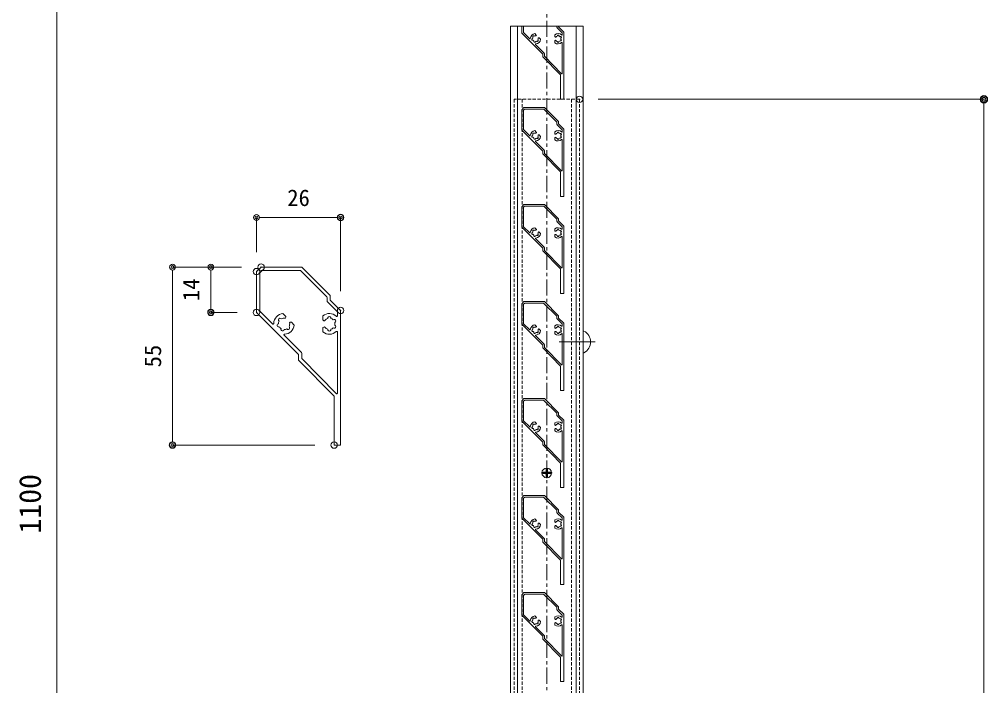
# Model space of a CAD drawing. Units: millimetres, scale not verified. Extents: x -1682 to 1682, y -1188 to 1188.
# Drawn here: x -170 to 429, y -245 to 167 of the extents above; entities that cross this region are included whole.
import ezdxf
from ezdxf.enums import TextEntityAlignment as Align

# ---------------------------------------------------------------- set-up
doc = ezdxf.new("R2010")
doc.units = ezdxf.units.MM
doc.header["$LTSCALE"] = 8
doc.header["$PDMODE"] = 32
doc.header["$PDSIZE"] = 4
doc.linetypes.add('USER1', pattern=[2, 1.25, -0.25, 0.25, -0.25])
doc.linetypes.add('USER3', pattern=[0.375, 0.25, -0.125])
for name, color, linetype, lineweight in [('0-0_0', 7, 'Continuous', 18), ('0-1_DEFPOINTS', 7, 'Continuous', 18), ('0-4_アンカー', 4, 'Continuous', 18), ('0-A_6ﾊｯﾁﾝｸﾞ', 4, 'Continuous', 18), ('0-C_2躯体線', 4, 'Continuous', 18), ('0-E_3中心線', 2, 'USER1', 18), ('0-F_41ｱﾙﾐ', 6, 'Continuous', 18), ('1-0_1手摺寸法', 7, 'Continuous', 18), ('1-7_HACH', 7, 'Continuous', 18)]:
    doc.layers.add(name, color=color, linetype=linetype, lineweight=lineweight)
doc.styles.add('ＭＳ ゴシック', font='')
doc.styles.get('ＭＳ ゴシック').set_extended_font_data('MS Gothic')

# ---------------------------------------------------------------- blocks, each defined once
blk = doc.blocks.new('D27')
at = {"layer": '1-0_1手摺寸法'}
blk.add_line((-4.82, 836.45), (-4.82, -254.35), dxfattribs=at)
at = {"layer": '1-0_1手摺寸法', "style": 'ＭＳ ゴシック'}
blk.add_text('1100', height=13.49, rotation=90, dxfattribs=at).set_placement((-10.57, 272.65), align=Align.BOTTOM_LEFT)
blk = doc.blocks.new('_ORIGIN2')
at = {"layer": '0-0_0'}
blk.add_line((-0.5, 0), (-1, 0), dxfattribs=at)
for radius in [0.5, 0.25]:
    blk.add_circle((0, 0), radius, dxfattribs=at)
blk = doc.blocks.new('D33')
at = {"layer": '0-1_DEFPOINTS'}
for p in [(318.364, 541.05), (568.344, 541.05)]:
    blk.add_point(p, dxfattribs=at)
at = {"layer": '1-0_1手摺寸法'}
for p, q in [((329.864, 541.05), (568.344, 541.05)), ((568.344, -254.35), (568.344, 536.45))]:
    blk.add_line(p, q, dxfattribs=at)
at = {"layer": '1-0_1手摺寸法', "xscale": 4.6, "yscale": 4.6, "rotation": 90}
blk.add_blockref('_ORIGIN2', (568.344, 541.05), dxfattribs=at)
blk = doc.blocks.new('HK-100')
at = {"layer": '0-0_0'}
for p, q in [((-26, 53.6), (-24.6, 55)), ((-24.6, 55), (-12, 55)), ((-23.979, 54), (-12.621, 54)), ((-12, 55), (-3.2, 46.2)), ((-26, 53.6), (-26, 41)), ((-25, 52.979), (-25, 41.621)), ((-24.854, 53.332), (-24.332, 53.854)), ((-12.268, 53.854), (-4.346, 45.932)), ((-4.2, 45.579), (-4.2, 44.579)), ((-3.2, 46.2), (-3.2, 44.786)), ((-4.054, 44.225), (-1, 41.172)), ((-3.2, 44.786), (0, 41.586)), ((-13, 28), (-26, 41)), ((-21.038, 37.453), (-24.854, 41.268)), ((-17.852, 40.631), (-16.984, 39.762)), ((-16.998, 39.324), (-16.932, 39.569)), ((-5.5, 39.948), (-5.5, 38.72)), ((-1, 41.172), (-1, 40.593)), ((0, 41.586), (0, 0)), ((-15.626, 37.952), (-15.381, 38.018)), ((-14.319, 37.098), (-15.188, 37.966)), ((-5.5, 34.952), (-5.5, 36.18)), ((-5.18, 38.42), (-5.4, 38.547)), ((-5.18, 36.48), (-5.4, 36.353)), ((-1, 34.946), (-1, 15.995)), ((-12, 28.207), (-12, 26.885)), ((-2, 0), (0, 0))]:
    blk.add_line(p, q, dxfattribs=at)
blk.add_lwpolyline([(-13, 28), (-13, 26.28), (-2, 15.101), (-2, 0)], dxfattribs=at)
for centre, radius, start, end in [((-23.979, 53.5), 0.5, 90, 135), ((-12.621, 53.5), 0.5, 45, 90), ((-24.5, 52.979), 0.5, 135, 180), ((-4.7, 45.579), 0.5, 0, 45), ((-3.7, 44.579), 0.5, 180, 225), ((-24.5, 41.621), 0.5, 180, 225), ((-17.5, 37.45), 3.2, 96.31781, 177.56845), ((-18.737, 38.687), 0.5, 36.78679, 233.21321), ((-17.5, 37.45), 1.75, 80.88684, 118.57358), ((-17.191, 39.375), 0.2, 260.88684, 345), ((-17.125, 39.621), 0.2, 345, 45), ((-3.5, 37.45), 3.2, 47.43155, 128.68219), ((-3.5, 37.45), 1.75, 106.42642, 144.11316), ((-3.5, 39.2), 0.5, 351.78679, 188.21321), ((-3.5, 37.45), 1.75, 46.42642, 73.57358), ((-1.2, 39.954), 0.2, 227.43155, 0), ((-19.19, 36.997), 0.5, 96.78679, 293.21321), ((-17.5, 37.45), 1.75, 151.42642, 178.57358), ((-17.5, 37.45), 1.75, 211.42642, 238.57358), ((-17.953, 35.76), 0.5, 156.78679, 353.21321), ((-17.5, 37.45), 3.2, 272.43155, 353.68219), ((-16.263, 36.213), 0.5, 216.78679, 53.21321), ((-17.5, 37.45), 1.75, 331.42642, 9.11316), ((-15.575, 37.759), 0.2, 105, 189.11316), ((-15.329, 37.825), 0.2, 45, 105), ((-5.3, 38.72), 0.2, 180, 240), ((-5.3, 36.18), 0.2, 120, 180), ((-5.08, 38.593), 0.2, 240, 324.11316), ((-5.08, 36.307), 0.2, 35.88684, 120), ((-3.5, 37.45), 1.75, 215.88684, 253.57358), ((-3.5, 37.45), 1.75, 286.42642, 313.57358), ((-1.984, 38.325), 0.5, 291.78679, 128.21321), ((-1.984, 36.575), 0.5, 231.78679, 68.21321), ((-3.5, 37.45), 1.75, 346.42642, 13.57358), ((-17.356, 34.053), 0.2, 92.43155, 225), ((-17.5, 37.45), 1.75, 271.42642, 298.57358), ((-3.5, 37.45), 3.2, 231.31781, 312.56845), ((-3.5, 35.7), 0.5, 171.78679, 8.21321), ((-1.2, 34.946), 0.2, 0, 132.56845), ((-12.5, 28.207), 0.5, 0, 45), ((-11.5, 26.885), 0.5, 180, 215.53768)]:
    blk.add_arc(centre, radius, start, end, dxfattribs=at)
at = {"layer": '0-0_0', "color": 4}
for centre, start, end in [((-20.897, 37.594), 225, 357.57254), ((-17.356, 34.053), 92.42746, 225)]:
    blk.add_arc(centre, 0.2, start, end, dxfattribs=at)
at = {"layer": '1-7_HACH'}
for p, q in [((-12.621, 54), (-23.979, 54)), ((-25, 52.979), (-25, 41.621)), ((-24.332, 53.854), (-24.854, 53.332)), ((-4.346, 45.932), (-12.268, 53.854)), ((-4.2, 44.579), (-4.2, 45.579)), ((-1, 41.172), (-4.054, 44.225)), ((-24.854, 41.268), (-21.038, 37.453)), ((-1, 39.954), (-1, 41.172)), ((-17.497, 33.912), (-12.146, 28.561)), ((-12, 28.207), (-12, 26.885)), ((-11.907, 26.594), (-1.319, 15.834))]:
    blk.add_line(p, q, dxfattribs=at)
at = {"layer": '1-7_HACH', "color": 5}
blk.add_line((-15.105, 37.874), (-15.101, 37.879), dxfattribs=at)
at = {"layer": '1-7_HACH'}
for centre, radius, start, end in [((-23.979, 53.5), 0.5, 90, 135), ((-12.621, 53.5), 0.5, 45, 90), ((-24.5, 52.979), 0.5, 135, 180), ((-4.7, 45.579), 0.5, 0, 45), ((-3.7, 44.579), 0.5, 180, 225), ((-24.5, 41.621), 0.5, 180, 225), ((-12.5, 28.207), 0.5, 0, 45), ((-1.2, 15.995), 0.2, 215.53768, 0)]:
    blk.add_arc(centre, radius, start, end, dxfattribs=at)
blk = doc.blocks.new('D51')
at = {"layer": '0-1_DEFPOINTS'}
for p in [(121.475, 437.316), (66.765, 327.316), (166.675, 327.316)]:
    blk.add_point(p, dxfattribs=at)
at = {"layer": '1-0_1手摺寸法'}
for p, q in [((109.475, 437.316), (66.765, 437.316)), ((66.765, 433.716), (66.765, 330.916)), ((154.675, 327.316), (66.765, 327.316))]:
    blk.add_line(p, q, dxfattribs=at)
at = {"layer": '1-0_1手摺寸法', "xscale": 3.6, "yscale": 3.6}
for p, rotation in [((66.765, 437.316), 90), ((66.765, 327.316), 270)]:
    blk.add_blockref('_ORIGIN2', p, dxfattribs=dict(at, rotation=rotation))
at = {"layer": '1-0_1手摺寸法', "style": 'ＭＳ ゴシック'}
blk.add_text('55', height=10.26, rotation=90, dxfattribs=at).set_placement((62.765, 375.316), align=Align.BOTTOM_LEFT)
blk = doc.blocks.new('D52')
at = {"layer": '0-1_DEFPOINTS'}
for p in [(170.675, 467.976), (118.675, 434.516), (170.675, 410.488)]:
    blk.add_point(p, dxfattribs=at)
at = {"layer": '1-0_1手摺寸法'}
for p, q in [((118.675, 446.516), (118.675, 467.976)), ((122.275, 467.976), (167.075, 467.976)), ((170.675, 422.488), (170.675, 467.976))]:
    blk.add_line(p, q, dxfattribs=at)
at = {"layer": '1-0_1手摺寸法', "xscale": 3.6, "yscale": 3.6, "rotation": 180}
blk.add_blockref('_ORIGIN2', (118.675, 467.976), dxfattribs=at)
at = {"layer": '1-0_1手摺寸法', "xscale": 3.6, "yscale": 3.6}
blk.add_blockref('_ORIGIN2', (170.675, 467.976), dxfattribs=at)
at = {"layer": '1-0_1手摺寸法', "style": 'ＭＳ ゴシック'}
blk.add_text('26', height=10.26, dxfattribs=at).set_placement((137.675, 471.976), align=Align.BOTTOM_LEFT)
blk = doc.blocks.new('D53')
at = {"layer": '0-1_DEFPOINTS'}
for p in [(121.475, 437.316), (90.48, 409.316), (118.675, 409.316)]:
    blk.add_point(p, dxfattribs=at)
at = {"layer": '1-0_1手摺寸法'}
for p, q in [((109.475, 437.316), (90.48, 437.316)), ((90.48, 433.716), (90.48, 412.916)), ((106.675, 409.316), (90.48, 409.316))]:
    blk.add_line(p, q, dxfattribs=at)
at = {"layer": '1-0_1手摺寸法', "xscale": 3.6, "yscale": 3.6}
for p, rotation in [((90.48, 437.316), 90), ((90.48, 409.316), 270)]:
    blk.add_blockref('_ORIGIN2', p, dxfattribs=dict(at, rotation=rotation))
at = {"layer": '1-0_1手摺寸法', "style": 'ＭＳ ゴシック'}
blk.add_text('14', height=10.26, rotation=90, dxfattribs=at).set_placement((86.48, 416.316), align=Align.BOTTOM_LEFT)

msp = doc.modelspace()

# ---------------------------------------------------------------- linework, layer by layer
at = {"layer": '0-0_0'}
for p, q in [((133.875, 162.385), (133.875, -666.689)), ((140.875, 162.385), (140.875, 158.107)), ((141.875, 162.385), (141.875, 158.729)), ((162.675, 162.385), (162.675, 161.686)), ((163.675, 162.385), (163.675, 161.893)), ((163.675, 161.893), (166.875, 158.693)), ((178.875, 162.385), (178.875, -666.689)), ((153.875, 145.107), (140.875, 158.107)), ((145.836, 154.56), (142.021, 158.375)), ((149.023, 157.738), (149.891, 156.87)), ((149.877, 156.431), (149.943, 156.677)), ((161.375, 157.055), (161.375, 155.828)), ((161.695, 155.527), (161.475, 155.654)), ((162.821, 161.333), (165.875, 158.279)), ((165.875, 158.279), (165.875, 157.701)), ((166.875, 158.693), (166.875, 117.107)), ((151.248, 155.06), (151.494, 155.125)), ((152.555, 154.205), (151.687, 155.074)), ((161.375, 152.059), (161.375, 153.287)), ((161.695, 153.588), (161.475, 153.461)), ((165.875, 152.053), (165.875, 133.102)), ((154.875, 145.315), (154.875, 143.992)), ((164.875, 117.107), (166.875, 117.107))]:
    msp.add_line(p, q, dxfattribs=at)
msp.add_lwpolyline([(153.875, 145.107), (153.875, 143.387), (164.875, 132.208), (164.875, 117.107)], dxfattribs=at)
for centre, radius, start, end in [((163.175, 161.686), 0.5, 180, 225), ((142.375, 158.729), 0.5, 180, 225), ((149.375, 154.557), 3.2, 96.31781, 177.56845), ((148.137, 155.795), 0.5, 36.78679, 233.21321), ((149.375, 154.557), 1.75, 80.88684, 118.57358), ((149.684, 156.483), 0.2, 260.88684, 345), ((149.749, 156.728), 0.2, 345, 45), ((163.375, 154.557), 3.2, 47.43155, 128.68219), ((161.575, 155.828), 0.2, 180, 240), ((163.375, 154.557), 1.75, 106.42642, 144.11316), ((163.375, 156.307), 0.5, 351.78679, 188.21321), ((163.375, 154.557), 1.75, 46.42642, 73.57358), ((164.89, 155.432), 0.5, 291.78679, 128.21321), ((165.675, 157.061), 0.2, 227.43155, 0), ((147.684, 154.105), 0.5, 96.78679, 293.21321), ((149.375, 154.557), 1.75, 151.42642, 178.57358), ((149.375, 154.557), 1.75, 211.42642, 238.57358), ((148.922, 152.867), 0.5, 156.78679, 353.21321), ((149.519, 151.161), 0.2, 92.43155, 225), ((149.375, 154.557), 1.75, 271.42642, 298.57358), ((149.375, 154.557), 3.2, 272.43155, 353.68219), ((150.612, 153.32), 0.5, 216.78679, 53.21321), ((149.375, 154.557), 1.75, 331.42642, 9.11316), ((151.3, 154.866), 0.2, 105, 189.11316), ((151.546, 154.932), 0.2, 45, 105), ((161.575, 153.287), 0.2, 120, 180), ((163.375, 154.557), 3.2, 231.31781, 312.56845), ((161.795, 155.701), 0.2, 240, 324.11316), ((161.795, 153.414), 0.2, 35.88684, 120), ((163.375, 154.557), 1.75, 215.88684, 253.57358), ((163.375, 152.807), 0.5, 171.78679, 8.21321), ((163.375, 154.557), 1.75, 286.42642, 313.57358), ((164.89, 153.682), 0.5, 231.78679, 68.21321), ((163.375, 154.557), 1.75, 346.42642, 13.57358), ((165.675, 152.053), 0.2, 0, 132.56845), ((154.375, 145.315), 0.5, 0, 45), ((155.375, 143.992), 0.5, 180, 215.53768)]:
    msp.add_arc(centre, radius, start, end, dxfattribs=at)
at = {"layer": '0-0_0', "color": 4}
for centre, start, end in [((145.978, 154.702), 225, 357.57254), ((149.519, 151.161), 92.42746, 225)]:
    msp.add_arc(centre, 0.2, start, end, dxfattribs=at)
at = {"layer": '0-1_DEFPOINTS'}
msp.add_line((178.875, 162.385), (133.875, 162.385), dxfattribs=at)
at = {"layer": '0-4_アンカー', "linetype": 'USER3'}
for p, q in [((176.625, 117.107), (136.125, 117.107)), ((136.125, 117.107), (136.125, -682.893)), ((141.125, 117.107), (141.125, -682.893)), ((171.625, 117.107), (171.625, -682.893)), ((176.625, 117.107), (176.625, -682.893))]:
    msp.add_line(p, q, dxfattribs=at)
at = {"layer": '0-A_6ﾊｯﾁﾝｸﾞ'}
for p, q in [((155.5, -113.479), (153.971, -113.479)), ((153.971, -114.229), (153.971, -113.479)), ((156, -111.45), (156, -112.979)), ((156, -111.45), (156.75, -111.45)), ((156.375, -117.154), (156.375, -110.554)), ((156.75, -111.45), (156.75, -112.979)), ((157.25, -113.479), (158.779, -113.479)), ((158.779, -114.229), (158.779, -113.479)), ((159.675, -113.854), (153.075, -113.854)), ((155.5, -114.229), (153.971, -114.229)), ((156, -116.258), (156, -114.729)), ((156, -116.258), (156.75, -116.258)), ((156.75, -116.258), (156.75, -114.729)), ((157.25, -114.229), (158.779, -114.229))]:
    msp.add_line(p, q, dxfattribs=at)
msp.add_circle((156.375, -113.854), 3, dxfattribs=at)
for centre, start, end in [((155.5, -112.979), 270, 0), ((157.25, -112.979), 180, 270), ((155.5, -114.729), 0, 90), ((157.25, -114.729), 90, 180)]:
    msp.add_arc(centre, 0.5, start, end, dxfattribs=at)
at = {"layer": '0-C_2躯体線'}
for p, q in [((178.875, -39.643), (178.875, -26.143)), ((179.375, -26.143), (178.875, -26.143)), ((163.934, -32.893), (186.191, -32.893)), ((179.375, -39.643), (178.875, -39.643))]:
    msp.add_line(p, q, dxfattribs=at)
msp.add_arc((175.679, -32.893), 7.695, 298.69866, 61.30134, dxfattribs=at)
at = {"layer": '0-E_3中心線'}
msp.add_line((156.375, 469.737), (156.375, -842.622), dxfattribs=at)
at = {"layer": '0-F_41ｱﾙﾐ'}
for p, q in [((138.222, 162.385), (138.222, 103.229)), ((174.527, 162.385), (174.527, -602.893)), ((174.527, 162.385), (174.527, 103.229))]:
    msp.add_line(p, q, dxfattribs=at)
msp.add_lwpolyline([(138.222, 162.385), (138.222, -602.893), (174.527, -602.893)], dxfattribs=at)
at = {"layer": '1-7_HACH'}
for p, q in [((141.875, 162.385), (141.875, 158.729)), ((162.675, 161.686), (162.675, 162.385)), ((142.021, 158.375), (145.836, 154.56)), ((165.875, 158.279), (162.821, 161.333)), ((165.875, 157.061), (165.875, 158.279)), ((149.377, 151.019), (154.728, 145.668)), ((154.875, 145.315), (154.875, 143.992)), ((154.968, 143.702), (165.556, 132.942))]:
    msp.add_line(p, q, dxfattribs=at)
at = {"layer": '1-7_HACH', "color": 5}
msp.add_line((151.77, 154.982), (151.774, 154.986), dxfattribs=at)
at = {"layer": '1-7_HACH'}
for centre, radius, start, end in [((163.175, 161.686), 0.5, 180, 225), ((142.375, 158.729), 0.5, 180, 225), ((154.375, 145.315), 0.5, 0, 45), ((165.675, 133.102), 0.2, 215.53768, 0)]:
    msp.add_arc(centre, radius, start, end, dxfattribs=at)

# ---------------------------------------------------------------- block references
at = {"layer": '0-0_0'}
for p in [(166.875, 57.107), (166.875, -2.893), (166.875, -62.893), (166.875, -122.893), (166.875, -182.893), (166.875, -242.893)]:
    msp.add_blockref('HK-100', p, dxfattribs=at)
at = {"layer": '0-0_0', "xscale": 2, "yscale": 2}
msp.add_blockref('HK-100', (28.936, -96.626), dxfattribs=at)
at = {"layer": '1-0_1手摺寸法'}
for name in ['D27', 'D33', 'D52', 'D51', 'D53']:
    msp.add_blockref(name, (-141.739, -423.942), dxfattribs=at)

doc.saveas('drawing.dxf')
